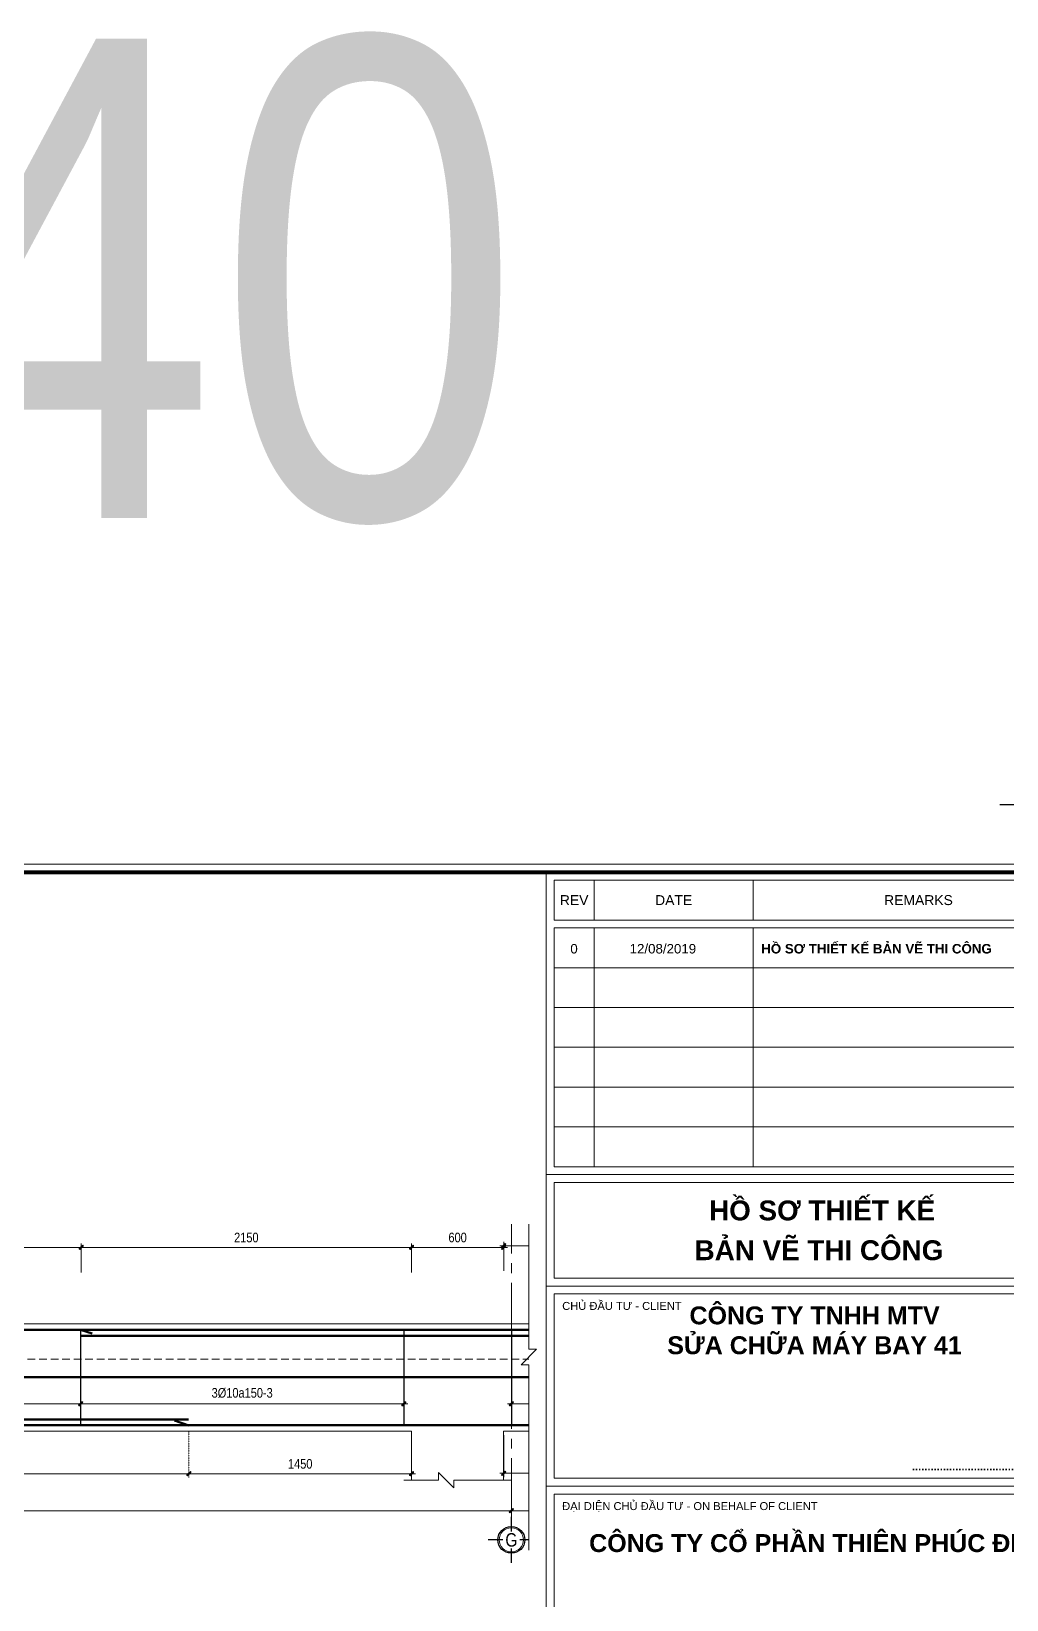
# Model space of a CAD drawing. Header units: millimetres. Extents: x 397144 to 8960116, y 345581 to 674207.
# Drawn here: x 5033519 to 5039870, y 612315 to 622534 of the extents above; entities that cross this region are included whole.
import ezdxf
from ezdxf.enums import TextEntityAlignment as Align
from ezdxf.xclip import XClip

# ---------------------------------------------------------------- set-up
doc = ezdxf.new("R2010")
doc.units = ezdxf.units.MM
doc.header["$XCLIPFRAME"] = 0
doc.header["$PDSIZE"] = -10
for name, pattern in [('CENTER2', [28.575, 19.05, -3.175, 3.175, -3.175]), ('DOT2', [0.125, 0, -0.125]), ('HIDDEN', [0.375, 0.25, -0.125])]:
    doc.linetypes.add(name, pattern=pattern)
doc.layers.get('0').update_dxf_attribs({"linetype": 'CONTINUOUS'})
doc.layers.get('Defpoints').update_dxf_attribs({"color": 12, "linetype": 'CONTINUOUS'})
for name, color, linetype, lineweight in [('2', 2, 'CONTINUOUS', 20), ('CDAI', 8, 'CONTINUOUS', 30), ('CTHEP', 2, 'CONTINUOUS', 50), ('DBAO', 3, 'CONTINUOUS', 20), ('DGIONG', 4, 'CONTINUOUS', 13), ('KTH', 150, 'CONTINUOUS', 5), ('Net khuat', 8, 'HIDDEN', 13), ('STICK', 1, 'CONTINUOUS', 9), ('TEXT', 7, 'CONTINUOUS', 15)]:
    doc.layers.add(name, color=color, linetype=linetype, lineweight=lineweight)
doc.layers.add('8', color=8, linetype='CONTINUOUS')
doc.layers.add('CHG_XX_Khung ten$0$TKTC', color=1, linetype='CONTINUOUS')
doc.styles.add('CHG_XX_Khung ten$0$A1 BORDER$0$ARIAL', font='arial.ttf')
doc.styles.add('CHG_XX_Khung ten$0$A1 BORDER$0$Title Block DD$0$ARIAL', font='arial.ttf')
doc.styles.add('CHG_XX_Khung ten$0$A1 BORDER$0$Title Block DD$0$Arial - Bold', font='arialbd.ttf', dxfattribs={"height": 2.5})
doc.styles.add('CHG_XX_Khung ten$0$arial', font='arial.ttf')
doc.styles.add('CHG_XX_Khung ten$0$Arial - Bold', font='arialbd.ttf')
doc.styles.add('CHG_XX_Khung ten$0$ArialB', font='arialbd.ttf')
doc.styles.add('HELVECONDENSE', font='VHELVCN_0.TTF')
doc.styles.add('TTP-HelCon', font='VHELVCN_0.TTF')
doc.dimstyles.new('TTP-25', dxfattribs={"dimscale": 25, "dimtxt": 2.5, "dimasz": 1, "dimexe": 1, "dimexo": 1, "dimgap": 0.09, "dimtad": 0, "dimdec": 4, "dimrnd": 5, "dimzin": 9, "dimdsep": 46, "dimtxsty": 'TTP-HelCon', "dimblk": 'Stick1', "dimcen": 0.09, "dimdle": 1.5, "dimclrd": 256, "dimclre": 256, "dimclrt": 7, "dimadec": 0, "dimazin": 0, "dimtfac": 1, "dimtdec": 4, "dimtmove": 0, "dimatfit": 3, "dimldrblk": '_ArchTick1', "dimfxl": 1, "dimtvp": 1, "dimtolj": 1, "dimtzin": 0, "dimarcsym": 0})

# ---------------------------------------------------------------- blocks, each defined once
blk = doc.blocks.new('CX29')
at = {"layer": 'CTHEP'}
blk.add_line((5040791.73058, 522625.55855), (5088196.68235, 522625.51042), dxfattribs=at)
for points in [[(5088380.04714, 522306.31091), (5088380.04714, 522934.49812), (5040638.00552, 522934.56286), (5040638.00552, 522308.30037)], [(5040673.22228, 522688.96378), (5040673.22228, 522312.57371), (5040673.22228, 522312.57371), (5040906.87594, 522312.55065), (5053058.00553, 522312.52236), (5053632.05103, 522312.52048), (5088308.99188, 522312.49833), (5088308.99188, 522835.37385)]]:
    blk.add_lwpolyline(points, dxfattribs=at)
at = {"layer": 'DBAO'}
blk.add_lwpolyline([(5088418.00552, 521953.49448), (5088418.00552, 522973.44839), (5053205.91177, 522973.49728)], dxfattribs=at)
at = {"layer": 'Net khuat', "ltscale": 200}
blk.add_lwpolyline([(5040608.00552, 522743.57367), (5088410.04714, 522743.57367)], dxfattribs=at)
blk = doc.blocks.new('CHG_XX_Khung ten')
for p, q in [((687, 577), (687, 17)), ((687, 501), (824, 501)), ((687, 473), (824, 473)), ((687, 422.69), (824, 422.69))]:
    blk.add_line(p, q)
at = {"linetype": 'Continuous'}
for p, q in [((699, 575), (699, 565)), ((739, 575), (739, 565)), ((699, 563), (699, 503)), ((739, 563), (739, 503))]:
    blk.add_line(p, q, dxfattribs=at)
blk.add_lwpolyline([(15, 579), (826, 579), (826, 15), (15, 15)], close=True)
at = {"color": 4, "linetype": 'Continuous', "const_width": 1}
blk.add_lwpolyline([(17, 577), (824, 577), (824, 17), (17, 17)], close=True, dxfattribs=at)
at = {"linetype": 'Continuous'}
for points in [[(822, 565), (689, 565), (689, 575), (822, 575)], [(822, 553), (689, 553), (689, 563), (822, 563)], [(822, 543), (689, 543), (689, 553), (822, 553)], [(822, 533), (689, 533), (689, 543), (822, 543)], [(822, 523), (689, 523), (689, 533), (822, 533)], [(822, 513), (689, 513), (689, 523), (822, 523)], [(822, 503), (689, 503), (689, 513), (822, 513)], [(689, 499), (822, 499), (822, 475), (689, 475)]]:
    blk.add_lwpolyline(points, close=True, dxfattribs=at)
at = {"layer": 'Defpoints', "color": 1, "ltscale": 2}
blk.add_lwpolyline([(800.94, 594), (841, 594), (841, 554)], dxfattribs=at)
for s, height, style, p in [('REV', 2.5, 'CHG_XX_Khung ten$0$A1 BORDER$0$ARIAL', (694, 570)), ('DATE', 2.5, 'CHG_XX_Khung ten$0$A1 BORDER$0$ARIAL', (719, 570)), ('REMARKS', 2.5, 'CHG_XX_Khung ten$0$A1 BORDER$0$ARIAL', (780.5, 570)), ('0', 2.39, 'CHG_XX_Khung ten$0$arial', (693.97, 557.78)), ('12/08/2019', 2.389, 'CHG_XX_Khung ten$0$arial', (716.29, 557.78))]:
    blk.add_text(s, height=height, dxfattribs=dict(style=style)).set_placement(p, align=Align.MIDDLE_CENTER)
for s, height, style, p in [('HỒ SƠ THIẾT KẾ BẢN VẼ THI CÔNG', 2.3887, 'CHG_XX_Khung ten$0$ArialB', (741, 557.78)), ('CHỦ ĐẦU TƯ - CLIENT', 2, 'CHG_XX_Khung ten$0$A1 BORDER$0$Title Block DD$0$ARIAL', (691, 468)), ('ĐẠI DIỆN CHỦ ĐẦU TƯ - ON BEHALF OF CLIENT ', 2, 'CHG_XX_Khung ten$0$A1 BORDER$0$Title Block DD$0$ARIAL', (691, 417.69))]:
    blk.add_text(s, height=height, dxfattribs=dict(style=style)).set_placement(p, align=Align.MIDDLE_LEFT)
at = {"style": 'CHG_XX_Khung ten$0$A1 BORDER$0$Title Block DD$0$Arial - Bold'}
blk.add_text('.....................................................', height=2, dxfattribs=at).set_placement((820, 427.69), align=Align.MIDDLE_RIGHT)
at = {"layer": 'CHG_XX_Khung ten$0$TKTC', "style": 'CHG_XX_Khung ten$0$Arial - Bold'}
for s, p in [('HỒ SƠ THIẾT KẾ', (756.29, 492)), ('BẢN VẼ THI CÔNG', (755.5, 482))]:
    blk.add_text(s, height=5, dxfattribs=at).set_placement(p, align=Align.MIDDLE_CENTER)
at = {"ltscale": 10, "char_height": 4.5, "attachment_point": 2, "style": 'CHG_XX_Khung ten$0$A1 BORDER$0$Title Block DD$0$Arial - Bold', "bg_fill": 2}
for s, insert, width in [('CÔNG TY TNHH MTV\\PSỬA CHỮA MÁY BAY 41', (754.39, 467.87), 83.001), ('CÔNG TY CỔ PHẦN THIÊN PHÚC ĐIỀN', (755.91, 410.64), 121.2929)]:
    blk.add_mtext(s, dxfattribs=dict(at, insert=insert, width=width))
at = {"linetype": 'Continuous'}
for points in [[(689, 471), (822, 471), (822, 424.69), (689, 424.69)], [(689, 420.69), (822, 420.69), (822, 370.62), (689, 370.62)]]:
    blk.add_lwpolyline(points, close=True, dxfattribs=at)
blk = doc.blocks.new('Stick1')
at = {"layer": 'STICK'}
h = blk.add_hatch(color=256, dxfattribs=at)
edge = h.paths.add_edge_path()
edge.add_line((0.3, 0.5), (-0.5, -0.3))
edge.add_arc((-0.4, -0.4), 0.141, 135, 315)
edge.add_line((-0.3, -0.5), (0.5, 0.3))
edge.add_arc((0.4, 0.4), 0.141, 315, 495)
blk.add_line((1, 0), (-1, 0), dxfattribs=at)
blk.add_lwpolyline([(0.3, 0.5), (-0.5, -0.3, 1), (-0.3, -0.5), (0.5, 0.3, 1), (0.3, 0.5, 1)], format="xyb", dxfattribs=at)
blk = doc.blocks.new('*D8736')
at = {"layer": 'Defpoints', "color": 0, "transparency": 16777216}
for p in [(5110467, 563882), (5112572, 563799), (5110467, 563742)]:
    blk.add_point(p, dxfattribs=at)
at = {"layer": 'KTH', "lineweight": -2, "transparency": 16777216}
for p, q in [((5110467, 563857), (5110467, 563717)), ((5112547, 563742), (5110492, 563742)), ((5112572, 563774), (5112572, 563717))]:
    blk.add_line(p, q, dxfattribs=at)
at = {"layer": 'KTH', "lineweight": -2, "transparency": 16777216, "xscale": 25, "yscale": 25, "zscale": 25, "rotation": 180}
blk.add_blockref('Stick1', (5110467, 563742), dxfattribs=at)
at = {"layer": 'KTH', "lineweight": -2, "transparency": 16777216, "xscale": 25, "yscale": 25, "zscale": 25}
blk.add_blockref('Stick1', (5112572, 563742), dxfattribs=at)
at = {"layer": 'KTH', "color": 7, "transparency": 16777216, "insert": (5111519, 563812), "char_height": 62.5, "attachment_point": 5, "style": 'TTP-HelCon'}
blk.add_mtext('\\A1;\\A1;3Þ10a150-3', dxfattribs=at)
blk = doc.blocks.new('_ArchTick1')
at = {"color": 0, "const_width": 3.81}
blk.add_lwpolyline([(-12.7, -12.7), (12.7, 12.7)], dxfattribs=at)
blk = doc.blocks.new('*D8737')
at = {"layer": 'Defpoints', "color": 0, "transparency": 16777216}
for p in [(5113272, 563799), (5114777, 563882), (5114777, 563742)]:
    blk.add_point(p, dxfattribs=at)
at = {"layer": 'KTH', "lineweight": -2, "transparency": 16777216}
for p, q in [((5114777, 563857), (5114777, 563717)), ((5113272, 563774), (5113272, 563717)), ((5113297, 563742), (5114752, 563742))]:
    blk.add_line(p, q, dxfattribs=at)
at = {"layer": 'KTH', "lineweight": -2, "transparency": 16777216, "xscale": 25, "yscale": 25, "zscale": 25, "rotation": 180}
blk.add_blockref('Stick1', (5113272, 563742), dxfattribs=at)
at = {"layer": 'KTH', "lineweight": -2, "transparency": 16777216, "xscale": 25, "yscale": 25, "zscale": 25}
blk.add_blockref('Stick1', (5114777, 563742), dxfattribs=at)
at = {"layer": 'KTH', "color": 7, "transparency": 16777216, "insert": (5114024, 563812), "char_height": 62.5, "attachment_point": 5, "style": 'TTP-HelCon'}
blk.add_mtext('\\A1;3Þ10a150-3', dxfattribs=at)
blk = doc.blocks.new('*D8738')
at = {"layer": 'Defpoints', "color": 0, "transparency": 16777216}
for p in [(5113222, 564761), (5112622, 564608), (5113222, 564608)]:
    blk.add_point(p, dxfattribs=at)
at = {"layer": 'KTH', "lineweight": -2, "transparency": 16777216}
for p, q in [((5112622, 564633), (5112622, 564786)), ((5112647, 564761), (5113197, 564761)), ((5113222, 564633), (5113222, 564786))]:
    blk.add_line(p, q, dxfattribs=at)
at = {"layer": 'KTH', "lineweight": -2, "transparency": 16777216, "xscale": 25, "yscale": 25, "zscale": 25, "rotation": 180}
blk.add_blockref('Stick1', (5112622, 564761), dxfattribs=at)
at = {"layer": 'KTH', "lineweight": -2, "transparency": 16777216, "xscale": 25, "yscale": 25, "zscale": 25}
blk.add_blockref('Stick1', (5113222, 564761), dxfattribs=at)
at = {"layer": 'KTH', "color": 7, "transparency": 16777216, "insert": (5112922, 564825), "char_height": 62.5, "attachment_point": 5, "style": 'TTP-HelCon'}
blk.add_mtext('\\A1;600', dxfattribs=at)
blk = doc.blocks.new('dau truc')
blk.add_circle((0, 0), 180)
at = {"layer": '8'}
for p, q in [((0, 127), (0, 345)), ((-127, 0), (-345, 0)), ((345, 0), (127, 0)), ((0, -345), (0, -127))]:
    blk.add_line(p, q, dxfattribs=at)
blk.add_circle((0, 0), 200, dxfattribs=at)
at = {"layer": 'TEXT', "style": 'HELVECONDENSE'}
blk.add_attdef('A', text='', height=233, dxfattribs=at).set_placement((0, 0), align=Align.MIDDLE)
blk = doc.blocks.new('*D8744')
at = {"layer": 'Defpoints', "color": 0, "transparency": 16777216}
for p in [(5112622, 564761), (5110471, 564572), (5112622, 564572)]:
    blk.add_point(p, dxfattribs=at)
at = {"layer": 'KTH', "lineweight": -2, "transparency": 16777216}
for p, q in [((5110471, 564597), (5110471, 564786)), ((5110496, 564761), (5112597, 564761)), ((5112622, 564597), (5112622, 564786))]:
    blk.add_line(p, q, dxfattribs=at)
at = {"layer": 'KTH', "lineweight": -2, "transparency": 16777216, "xscale": 25, "yscale": 25, "zscale": 25, "rotation": 180}
blk.add_blockref('Stick1', (5110471, 564761), dxfattribs=at)
at = {"layer": 'KTH', "lineweight": -2, "transparency": 16777216, "xscale": 25, "yscale": 25, "zscale": 25}
blk.add_blockref('Stick1', (5112622, 564761), dxfattribs=at)
at = {"layer": 'KTH', "color": 7, "transparency": 16777216, "insert": (5111546, 564825), "char_height": 62.5, "attachment_point": 5, "style": 'TTP-HelCon'}
blk.add_mtext('\\A1;2150', dxfattribs=at)
blk = doc.blocks.new('*D8745')
at = {"layer": 'Defpoints', "color": 0, "transparency": 16777216}
for p in [(5110471, 564761), (5106171, 564572), (5110471, 564572)]:
    blk.add_point(p, dxfattribs=at)
at = {"layer": 'KTH', "lineweight": -2, "transparency": 16777216}
for p, q in [((5106171, 564597), (5106171, 564786)), ((5106196, 564761), (5110446, 564761)), ((5110471, 564597), (5110471, 564786))]:
    blk.add_line(p, q, dxfattribs=at)
at = {"layer": 'KTH', "lineweight": -2, "transparency": 16777216, "xscale": 25, "yscale": 25, "zscale": 25, "rotation": 180}
blk.add_blockref('Stick1', (5106171, 564761), dxfattribs=at)
at = {"layer": 'KTH', "lineweight": -2, "transparency": 16777216, "xscale": 25, "yscale": 25, "zscale": 25}
blk.add_blockref('Stick1', (5110471, 564761), dxfattribs=at)
at = {"layer": 'KTH', "color": 7, "transparency": 16777216, "insert": (5108321, 564825), "char_height": 62.5, "attachment_point": 5, "style": 'TTP-HelCon'}
blk.add_mtext('\\A1;4300', dxfattribs=at)
blk = doc.blocks.new('*D8746')
at = {"layer": 'Defpoints', "color": 0, "transparency": 16777216}
for p in [(5114773, 564772), (5113222, 564583), (5114773, 564583)]:
    blk.add_point(p, dxfattribs=at)
at = {"layer": 'KTH', "lineweight": -2, "transparency": 16777216}
for p, q in [((5113222, 564608), (5113222, 564797)), ((5113247, 564772), (5114748, 564772)), ((5114773, 564608), (5114773, 564797))]:
    blk.add_line(p, q, dxfattribs=at)
at = {"layer": 'KTH', "lineweight": -2, "transparency": 16777216, "xscale": 25, "yscale": 25, "zscale": 25, "rotation": 180}
blk.add_blockref('Stick1', (5113222, 564772), dxfattribs=at)
at = {"layer": 'KTH', "lineweight": -2, "transparency": 16777216, "xscale": 25, "yscale": 25, "zscale": 25}
blk.add_blockref('Stick1', (5114773, 564772), dxfattribs=at)
at = {"layer": 'KTH', "color": 7, "transparency": 16777216, "insert": (5113997, 564836), "char_height": 62.5, "attachment_point": 5, "style": 'TTP-HelCon'}
blk.add_mtext('\\A1;1550', dxfattribs=at)
blk = doc.blocks.new('*D8750')
at = {"layer": 'Defpoints', "color": 0, "transparency": 16777216}
for p in [(5106171, 563882), (5110467, 563882), (5110467, 563742)]:
    blk.add_point(p, dxfattribs=at)
at = {"layer": 'KTH', "lineweight": -2, "transparency": 16777216}
for p, q in [((5106171, 563857), (5106171, 563717)), ((5110467, 563857), (5110467, 563717)), ((5106196, 563742), (5110442, 563742))]:
    blk.add_line(p, q, dxfattribs=at)
at = {"layer": 'KTH', "lineweight": -2, "transparency": 16777216, "xscale": 25, "yscale": 25, "zscale": 25, "rotation": 180}
blk.add_blockref('Stick1', (5106171, 563742), dxfattribs=at)
at = {"layer": 'KTH', "lineweight": -2, "transparency": 16777216, "xscale": 25, "yscale": 25, "zscale": 25}
blk.add_blockref('Stick1', (5110467, 563742), dxfattribs=at)
at = {"layer": 'KTH', "color": 7, "transparency": 16777216, "insert": (5108319, 563812), "char_height": 62.5, "attachment_point": 5, "style": 'TTP-HelCon'}
blk.add_mtext('\\A1;\\A1;3Þ10a200-3', dxfattribs=at)
blk = doc.blocks.new('*D1859')
at = {"layer": 'Defpoints', "color": 0, "transparency": 16777216}
for p in [(5103172, 563243), (5113272, 563243), (5113272, 563045)]:
    blk.add_point(p, dxfattribs=at)
at = {"layer": 'KTH', "lineweight": -2, "transparency": 16777216}
for p, q in [((5103172, 563218), (5103172, 563020)), ((5113272, 563218), (5113272, 563020)), ((5103197, 563045), (5113247, 563045))]:
    blk.add_line(p, q, dxfattribs=at)
at = {"layer": 'KTH', "lineweight": -2, "transparency": 16777216, "xscale": 25, "yscale": 25, "zscale": 25, "rotation": 180}
blk.add_blockref('Stick1', (5103172, 563045), dxfattribs=at)
at = {"layer": 'KTH', "lineweight": -2, "transparency": 16777216, "xscale": 25, "yscale": 25, "zscale": 25}
blk.add_blockref('Stick1', (5113272, 563045), dxfattribs=at)
at = {"layer": 'KTH', "color": 7, "transparency": 16777216, "insert": (5108222, 563109), "char_height": 62.5, "attachment_point": 5, "style": 'TTP-HelCon'}
blk.add_mtext('\\A1;10100', dxfattribs=at)
blk = doc.blocks.new('*D1860')
at = {"layer": 'Defpoints', "color": 0, "transparency": 16777216}
for p in [(5113272, 563243), (5119772, 563142), (5119772, 563045)]:
    blk.add_point(p, dxfattribs=at)
at = {"layer": 'KTH', "lineweight": -2, "transparency": 16777216}
for p, q in [((5113272, 563218), (5113272, 563020)), ((5119772, 563117), (5119772, 563020)), ((5113297, 563045), (5119747, 563045))]:
    blk.add_line(p, q, dxfattribs=at)
at = {"layer": 'KTH', "lineweight": -2, "transparency": 16777216, "xscale": 25, "yscale": 25, "zscale": 25, "rotation": 180}
blk.add_blockref('Stick1', (5113272, 563045), dxfattribs=at)
at = {"layer": 'KTH', "lineweight": -2, "transparency": 16777216, "xscale": 25, "yscale": 25, "zscale": 25}
blk.add_blockref('Stick1', (5119772, 563045), dxfattribs=at)
at = {"layer": 'KTH', "color": 7, "transparency": 16777216, "insert": (5116522, 563109), "char_height": 62.5, "attachment_point": 5, "style": 'TTP-HelCon'}
blk.add_mtext('\\A1;6500', dxfattribs=at)
blk = doc.blocks.new('*D8755')
at = {"layer": 'Defpoints', "color": 0, "transparency": 16777216}
for p in [(5113222, 563563), (5114222, 563349), (5114222, 563289)]:
    blk.add_point(p, dxfattribs=at)
at = {"layer": 'KTH', "lineweight": -2, "transparency": 16777216}
for p, q in [((5113222, 563538), (5113222, 563264)), ((5113247, 563289), (5114197, 563289)), ((5114222, 563324), (5114222, 563264))]:
    blk.add_line(p, q, dxfattribs=at)
at = {"layer": 'KTH', "lineweight": -2, "transparency": 16777216, "xscale": 25, "yscale": 25, "zscale": 25, "rotation": 180}
blk.add_blockref('Stick1', (5113222, 563289), dxfattribs=at)
at = {"layer": 'KTH', "lineweight": -2, "transparency": 16777216, "xscale": 25, "yscale": 25, "zscale": 25}
blk.add_blockref('Stick1', (5114222, 563289), dxfattribs=at)
at = {"layer": 'KTH', "color": 7, "transparency": 16777216, "insert": (5113722, 563353), "char_height": 62.5, "attachment_point": 5, "style": 'TTP-HelCon'}
blk.add_mtext('\\A1;1000', dxfattribs=at)
blk = doc.blocks.new('*D8766')
at = {"layer": 'Defpoints', "color": 0, "ltscale": 0.8, "transparency": 16777216}
for p in [(5105472, 563586), (5111172, 563586), (5111172, 563286)]:
    blk.add_point(p, dxfattribs=at)
at = {"layer": 'KTH', "linetype": 'DOT2', "lineweight": -2, "ltscale": 0.8, "transparency": 16777216}
for p, q in [((5105472, 563561), (5105472, 563261)), ((5111172, 563561), (5111172, 563261))]:
    blk.add_line(p, q, dxfattribs=at)
at = {"layer": 'KTH', "lineweight": -2, "ltscale": 0.8, "transparency": 16777216}
blk.add_line((5105497, 563286), (5111147, 563286), dxfattribs=at)
at = {"layer": 'KTH', "lineweight": -2, "ltscale": 0.8, "transparency": 16777216, "xscale": 25, "yscale": 25, "zscale": 25, "rotation": 180}
blk.add_blockref('Stick1', (5105472, 563286), dxfattribs=at)
at = {"layer": 'KTH', "lineweight": -2, "ltscale": 0.8, "transparency": 16777216, "xscale": 25, "yscale": 25, "zscale": 25}
blk.add_blockref('Stick1', (5111172, 563286), dxfattribs=at)
at = {"layer": 'KTH', "color": 7, "ltscale": 0.8, "transparency": 16777216, "insert": (5108322, 563350), "char_height": 62.5, "attachment_point": 5, "style": 'TTP-HelCon'}
blk.add_mtext('\\A1;5700', dxfattribs=at)
blk = doc.blocks.new('*D8767')
at = {"layer": 'Defpoints', "color": 0, "ltscale": 0.8, "transparency": 16777216}
for p in [(5111172, 563586), (5112622, 563586), (5112622, 563286)]:
    blk.add_point(p, dxfattribs=at)
at = {"layer": 'KTH', "linetype": 'DOT2', "lineweight": -2, "ltscale": 0.8, "transparency": 16777216}
for p, q in [((5111172, 563561), (5111172, 563261)), ((5112622, 563561), (5112622, 563261))]:
    blk.add_line(p, q, dxfattribs=at)
at = {"layer": 'KTH', "lineweight": -2, "ltscale": 0.8, "transparency": 16777216}
blk.add_line((5111197, 563286), (5112597, 563286), dxfattribs=at)
at = {"layer": 'KTH', "lineweight": -2, "ltscale": 0.8, "transparency": 16777216, "xscale": 25, "yscale": 25, "zscale": 25, "rotation": 180}
blk.add_blockref('Stick1', (5111172, 563286), dxfattribs=at)
at = {"layer": 'KTH', "lineweight": -2, "ltscale": 0.8, "transparency": 16777216, "xscale": 25, "yscale": 25, "zscale": 25}
blk.add_blockref('Stick1', (5112622, 563286), dxfattribs=at)
at = {"layer": 'KTH', "color": 7, "ltscale": 0.8, "transparency": 16777216, "insert": (5111897, 563350), "char_height": 62.5, "attachment_point": 5, "style": 'TTP-HelCon'}
blk.add_mtext('\\A1;1450', dxfattribs=at)
blk = doc.blocks.new('CX-37')
at = {"layer": 'CDAI', "ltscale": 52.5}
for p, q in [((5110466.83396, 564228.45135), (5110466.83396, 563602.48035)), ((5112571.83396, 564228.52348), (5112571.83396, 563598.52348)), ((5113271.83136, 564228.51965), (5113271.83136, 563602.50352))]:
    blk.add_line(p, q, dxfattribs=at)
at = {"layer": 'CTHEP'}
for p, q in [((5128741.83394, 564224.46289), (5096651.83396, 564224.5159)), ((5110541.83396, 564199.45135), (5110466.83396, 564224.45135)), ((5110470.87344, 564184.51032), (5114770.83535, 564184.51032)), ((5096805.55901, 563915.51158), (5128583.48934, 563915.47222)), ((5103995.87946, 563602.47351), (5128672.60513, 563602.45631)), ((5105466.36167, 563640.39823), (5111169.56989, 563640.39823)), ((5111170.9568, 563599.65788), (5111078.2643, 563633.96213))]:
    blk.add_line(p, q, dxfattribs=at)
at = {"layer": 'DBAO'}
for points in [[(5128771.83395, 563243.52348), (5128771.83395, 564263.41532), (5103569.7402, 564263.45031)], [(5104021.83535, 563563.44752), (5112621.83396, 563563.43776)], [(5112621.83396, 563243.52348), (5112621.83396, 563563.52348)], [(5113221.83535, 563243.44752), (5113221.83535, 563563.44752)], [(5113221.83535, 563563.437), (5119421.83396, 563563.42724)]]:
    blk.add_lwpolyline(points, dxfattribs=at)
at = {"layer": 'DGIONG'}
blk.add_lwpolyline([(5112571.83396, 563243.52348), (5112796.83396, 563243.52348), (5112796.83396, 563293.52348), (5112896.83396, 563193.52348), (5112896.83396, 563243.52348), (5113271.83136, 563243.51965)], dxfattribs=at)
at = {"layer": 'Net khuat', "linetype": 'CENTER2', "ltscale": 20}
blk.add_line((5113271.83395, 563006.0297), (5113271.83395, 565011.37234), dxfattribs=at)
at = {"layer": 'Net khuat', "ltscale": 200}
blk.add_lwpolyline([(5096621.83396, 564033.5267), (5128771.83395, 564033.5267)], dxfattribs=at)
at = {"layer": '2', "ltscale": 300}
ref = blk.add_blockref('dau truc', (5113271.83395, 562855.16517), dxfattribs=dict(at, xscale=0.4367131292819977, yscale=0.4367131292819977, zscale=0.4367131292819977))
ref.add_attrib('A', 'G', dxfattribs={"layer": 'TEXT', "height": 87.5, "style": 'HELVECONDENSE'}).set_placement((5113271.83395, 562855.16517), align=Align.MIDDLE)
at = {"layer": 'KTH'}
for base, p1, p2, picture, middle in [((5110470.83396, 564760.84186), (5106170.83535, 564571.84186), (5110470.83396, 564571.84186), '*D8745', (5108320.83465, 564824.67519)), ((5112621.83396, 564760.84569), (5110470.83396, 564571.84186), (5112621.83396, 564571.84186), '*D8744', (5111546.33396, 564824.67902)), ((5113221.83136, 564760.91782), (5112621.83396, 564607.8211), (5113221.83136, 564607.8211), '*D8738', (5112921.83266, 564824.75116)), ((5114772.83136, 564771.82493), (5113221.83136, 564582.8211), (5114772.83136, 564582.8211), '*D8746', (5113997.33136, 564835.65826)), ((5113271.83395, 563045.46643), (5103171.83395, 563243.44943), (5113271.83395, 563243.44943), '*D1859', (5108221.83395, 563109.29976)), ((5119771.83395, 563045.46643), (5113271.83395, 563243.44943), (5119771.83395, 563142.31761), '*D1860', (5116521.83395, 563109.29976))]:
    dim = blk.add_linear_dim(base=base, p1=p1, p2=p2, angle=180, dimstyle='TTP-25', override={"dimtmove": 1}, dxfattribs=at)
    dim.commit()
    dim.dimension.update_dxf_attribs({"geometry": picture, "text_midpoint": middle})
for base, p1, p2, text, picture, middle in [((5110466.83396, 563741.87194), (5106170.83535, 563881.96047), (5110466.83396, 563881.89217), '\\A1;3Þ10a200-3', '*D8750', (5108318.83465, 563811.7886)), ((5114776.83136, 563741.94729), (5113271.83136, 563799.42064), (5114776.83136, 563881.96047), '3Þ10a150-3', '*D8737', (5114024.33136, 563811.86396))]:
    dim = blk.add_linear_dim(base=base, p1=p1, p2=p2, text=text, dimstyle='TTP-25', override={"dimtmove": 1}, dxfattribs=at)
    dim.commit()
    dim.dimension.update_dxf_attribs({"geometry": picture, "text_midpoint": middle})
dim = blk.add_linear_dim(base=(5110466.83396, 563741.94729), p1=(5112571.83396, 563799.42064), p2=(5110466.83396, 563881.89217), angle=180, text='\\A1;3Þ10a150-3', dimstyle='TTP-25', override={"dimtmove": 1}, dxfattribs=at)
dim.commit()
dim.dimension.update_dxf_attribs({"geometry": '*D8736', "text_midpoint": (5111519.33396, 563811.86396)})
at = {"layer": 'KTH', "ltscale": 0.8}
for base, p1, p2, picture, middle in [((5111171.83465, 563286.43548), (5105471.83465, 563586.43548), (5111171.83465, 563586.43548), '*D8766', (5108321.83465, 563350.26881)), ((5112621.83396, 563286.43548), (5111171.83465, 563586.43548), (5112621.83396, 563586.43548), '*D8767', (5111896.8343, 563350.26881))]:
    dim = blk.add_linear_dim(base=base, p1=p1, p2=p2, dimstyle='TTP-25', dxfattribs=at)
    dim.commit()
    dim.dimension.update_dxf_attribs({"geometry": picture, "text_midpoint": middle})
at = {"layer": 'KTH'}
dim = blk.add_linear_dim(base=(5114221.83535, 563289.26165), p1=(5113221.83535, 563563.44752), p2=(5114221.83535, 563349.21283), dimstyle='TTP-25', override={"dimtmove": 1}, dxfattribs=at)
dim.commit()
dim.dimension.update_dxf_attribs({"geometry": '*D8755', "text_midpoint": (5113721.83535, 563353.09498)})

msp = doc.modelspace()

# ---------------------------------------------------------------- linework, layer by layer
at = {"layer": 'DGIONG'}
msp.add_lwpolyline([(5019502.29512, 617054.8672), (5036871.90055, 617054.8672), (5036871.90055, 602536.98804), (5019502.29512, 602536.98804)], close=True, dxfattribs=at)

# ---------------------------------------------------------------- block references
at = {"layer": 'DBAO'}
ref = msp.add_blockref('CX29', (-42198.81169, 93236.74717), dxfattribs=at)
XClip(ref).set_block_clipping_path([(5039898.363287813, 521332.9604182728), (5053846.7564344108, 523623.1797792785)])

# ---------------------------------------------------------------- texts
at = {"layer": 'TEXT', "color": 1, "style": 'TTP-HelCon'}
msp.add_text('25 34-40', height=3125, dxfattribs=at).set_placement((5022582.37478, 619362.62651))

# ---------------------------------------------------------------- next in the draw order: block references
at = {"layer": 'KTH', "ltscale": 0.8, "xscale": 25.92478421702978, "yscale": 25.92478421702978, "zscale": 25.92478421702978}
msp.add_blockref('CHG_XX_Khung ten', (5019061.57379, 602096.26671), dxfattribs=at)

# ---------------------------------------------------------------- next in the draw order: linework, layer by layer
at = {"layer": 'DGIONG'}
msp.add_lwpolyline([(5036759.20661, 614762.7257), (5036759.20661, 613946.22733), (5036809.20661, 613946.22733), (5036709.20661, 613846.22733), (5036759.20661, 613846.22733), (5036759.20661, 612638.53521)], dxfattribs=at)

# ---------------------------------------------------------------- next in the draw order: block references
at = {"layer": 'DBAO'}
ref = msp.add_blockref('CX-37', (-76627.50903, 49849.59288), dxfattribs=at)
XClip(ref).set_block_clipping_path([(5096129.8041496612, 562618.9003874706), (5113386.7156403773, 564913.1328144962)])

doc.saveas('drawing.dxf')
